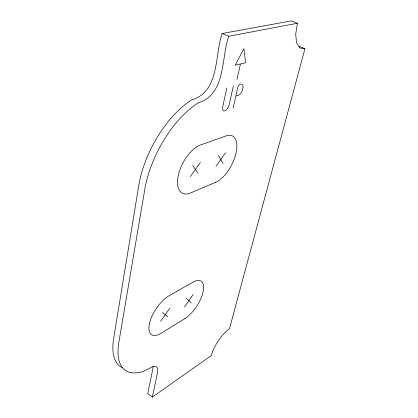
<?xml version="1.0" encoding="UTF-8"?>
<svg xmlns="http://www.w3.org/2000/svg" width="418" height="418" viewBox="0 0 418 418"><rect width="100%" height="100%" fill="white"/><g stroke="black" fill="none" stroke-linecap="round" stroke-linejoin="round"><path stroke-width="0.63" d="M122.803 367.986A68.63 30.765 -56.1 0 1 113.654 338.439L138.739 185.702A77.581 39.527 -62.2 0 1 191.789 99.855C219.831 91.443 214.559 55.233 222.12 33.518L291.252 20.9L297.438 23.262L295.698 34.281L296.587 42.923L299.868 47.934L304.962 48.702L229.445 328.82A22.467 8.088 -57 0 0 211.294 355.566L152.324 397.1L147.737 393.636L152.789 369.183A15.55 6.458 -54.2 0 0 152.993 366.529M152.324 397.1L157.508 372.626A15.618 6.374 -54.3 0 0 151.222 367.359L144.78 370.756A68.933 30.394 -56.2 0 1 118.858 342.227L144.816 189.218A77.967 39.099 -62.1 0 1 198.132 102.901C226.101 94.238 221.033 58.071 228.74 36.256L297.438 23.262M226.849 87.905L222.705 106.862A5.533 2.738 -65.2 0 0 224.8 110.922A5.533 2.738 -65.2 0 0 229.127 104.902L233.317 86.124M236.949 79.498L240.439 63.97L245.632 62.721L243.882 48.671L235.151 65.239L240.073 64.058M233.113 108.095L237.785 87.508A3.004 1.463 -66.1 0 1 240.115 84.258L240.643 84.112A6.155 2.989 -66 0 1 242.801 88.794A6.155 2.989 -66 0 1 238.056 95.44L236.196 95.983M184.537 306.922L193.126 294.528M160.763 321.165L169.739 308.27M215.991 166.291L225.563 152.789M190.389 176.506L200.447 162.398M299.042 46.341L304.962 48.702M222.12 33.518L228.74 36.256M162.539 312.497L167.926 316.87M186.433 298.462L191.204 302.935M192.667 165.376L198.127 173.418M218.395 155.533L223.123 163.448M184.772 318.694L161.437 333.099A24.098 10.607 -56.2 0 1 149.388 323.835A24.098 10.607 -56.2 0 1 169.212 295.672L193.043 282.145A23.168 9.891 -57.2 0 1 203.054 292.03A23.168 9.891 -57.2 0 1 184.772 318.694M215.631 182.311L190.54 192.975A27.233 13.632 -62 0 1 178.246 175.717A27.233 13.632 -62 0 1 200.504 144.983L226.133 135.887A26.203 12.519 -62.8 0 1 235.982 153.207A26.203 12.519 -62.8 0 1 215.631 182.311"/></g></svg>
